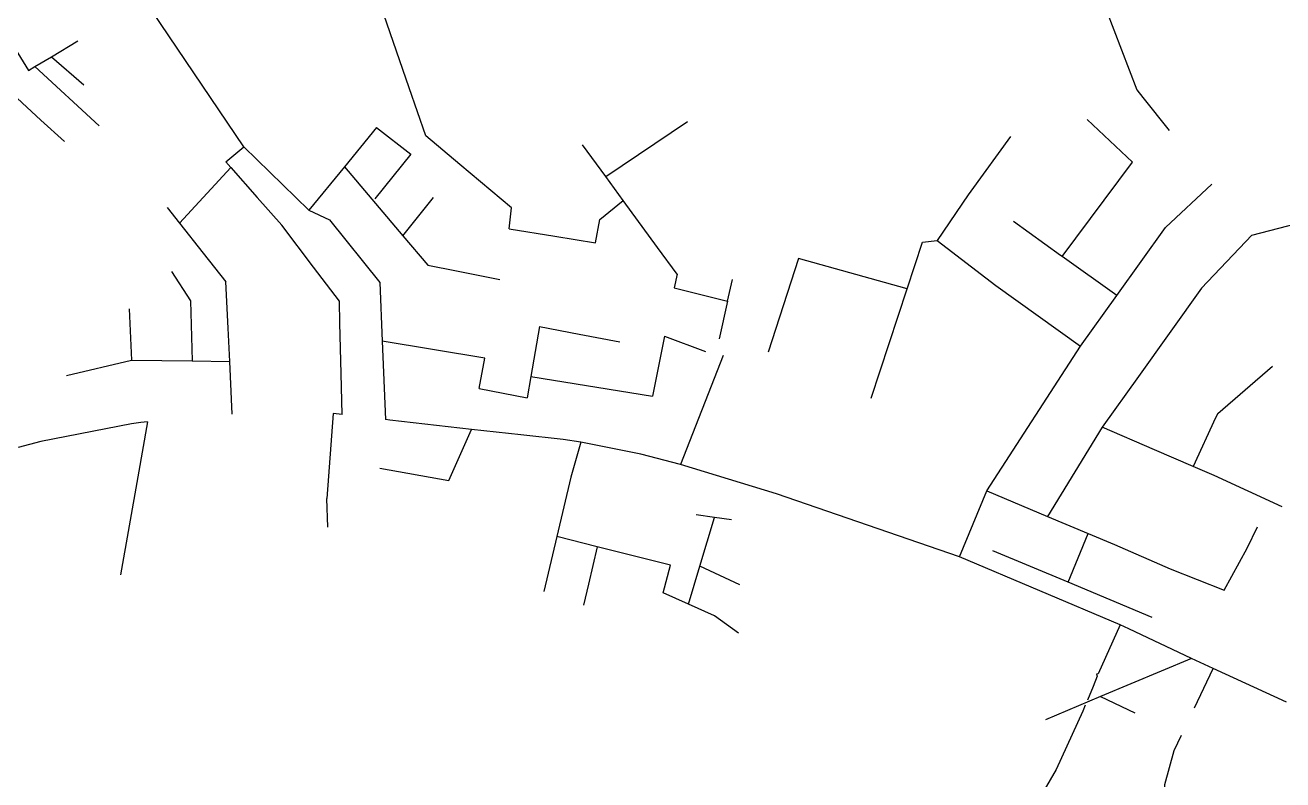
# Model space of a CAD drawing. Header units: metres. Extents: x 432891 to 477890, y 2556094 to 2581523.
# Drawn here: x 452081 to 454709, y 2571202 to 2572780 of the extents above; entities that cross this region are included whole.
import ezdxf

# ---------------------------------------------------------------- set-up
doc = ezdxf.new("R2010")
doc.units = ezdxf.units.M
for name, color, linetype in [('W10_PIPE_DN200', 8, 'Continuous'), ('W10_PIPE_DN250_400', 3, 'Continuous'), ('W10_PIPE_DN500_800', 30, 'Continuous')]:
    doc.layers.add(name, color=color, linetype=linetype)

msp = doc.modelspace()

# ---------------------------------------------------------------- linework, layer by layer
at = {"layer": 'W10_PIPE_DN200'}
for points in [[(454069.8, 2573247.2), (454095.6, 2573220.1), (454131.2, 2573141.8), (454340, 2572811.7), (454403.9, 2572644.1), (454416.5, 2572628.3), (454471.8, 2572559.5)], [(452883.9, 2572648.4), (452804.7, 2572879.3), (452756, 2572937.9), (452766.8, 2573005.7), (452836.2, 2573132.7), (452816.4, 2573181.5)], [(452035.1, 2572771.8), (452088.4, 2572684.7), (452101.9, 2572692.8)], [(452136.5, 2572713.6), (452191.6, 2572746.9)], [(451956.3, 2572727.1), (452113.9, 2572580.9)], [(452101.9, 2572692.8), (452136.5, 2572713.6)], [(452136.5, 2572713.6), (452204, 2572654.6)], [(452101.9, 2572692.8), (452236.3, 2572568.9)], [(452989.3, 2572488.4), (452918.4, 2572548.1), (452883.9, 2572648.4)], [(452113.9, 2572580.9), (452163.4, 2572536.2)], [(453294.4, 2572463.1), (453465.5, 2572578)], [(454395.2, 2572492.9), (454300.7, 2572582.2)], [(452815.8, 2572565.5), (452748.5, 2572483.7)], [(452815.8, 2572565.5), (452886.9, 2572509.9), (452812.2, 2572416.3)], [(454140.2, 2572546.8), (454057.4, 2572432.6)], [(452500.9, 2572493.6), (452538.2, 2572525)], [(453294.4, 2572463.1), (453246.1, 2572529.1)], [(452500.9, 2572493.6), (452511.2, 2572481.9)], [(454247.9, 2572296), (454395.2, 2572492.9)], [(452404.1, 2572365.5), (452511.2, 2572481.9)], [(452511.2, 2572481.9), (452566.5, 2572419.3)], [(452748.5, 2572483.7), (452674, 2572393.1)], [(452748.5, 2572483.7), (452870.5, 2572339.3)], [(453093, 2572353.8), (453097.3, 2572397.5), (452989.3, 2572488.4)], [(453331, 2572413.1), (453294.4, 2572463.1)], [(454362.4, 2572214.5), (454463.8, 2572356.5), (454561, 2572447)], [(452566.5, 2572419.3), (452617.7, 2572361.3)], [(452870.5, 2572339.3), (452934.4, 2572419.5)], [(454057.4, 2572432.6), (454052, 2572425.1), (453986.9, 2572329.4)], [(452378.1, 2572398.3), (452404.1, 2572365.5)], [(453273.4, 2572324.8), (453282.2, 2572373.6), (453331, 2572413.1)], [(453402.6, 2572315.2), (453331, 2572413.1)], [(452404.1, 2572365.5), (452453.5, 2572303.1)], [(452683.9, 2572274.1), (452617.7, 2572361.3)], [(454247.9, 2572296), (454244.7, 2572298.3), (454146.4, 2572368.9)], [(454644.3, 2572341), (454757.2, 2572370.2)], [(452870.5, 2572339.3), (452922.5, 2572277.7), (452982.4, 2572265.8)], [(453093, 2572353.8), (453188.4, 2572338.4)], [(453188.4, 2572338.4), (453273.4, 2572324.8)], [(454644.3, 2572341), (454539.1, 2572229.9)], [(453443.5, 2572259.2), (453402.6, 2572315.2)], [(453924.3, 2572228.2), (453956.1, 2572326)], [(453956.1, 2572326), (453986.9, 2572329.4)], [(453986.9, 2572329.4), (454109.6, 2572235.4), (454286.7, 2572108.8)], [(452453.5, 2572303.1), (452501, 2572243.1)], [(453697, 2572291.6), (453634.1, 2572096.2)], [(453924.3, 2572228.2), (453697, 2572291.6)], [(454362.4, 2572214.5), (454247.9, 2572296)], [(452387.3, 2572264.7), (452427.1, 2572203.4), (452430.7, 2572077.9)], [(452739.2, 2572156.8), (452738.1, 2572202.7), (452683.9, 2572274.1)], [(452982.4, 2572265.8), (453073, 2572247.8)], [(453443.5, 2572259.2), (453437.8, 2572230.6)], [(452505.6, 2572146), (452501, 2572243.1)], [(453437.8, 2572230.6), (453549.1, 2572202.9)], [(453549.1, 2572202.9), (453559.2, 2572248)], [(454539.1, 2572229.9), (454407.4, 2572045.3)], [(453848.9, 2572000.2), (453924.3, 2572228.2)], [(454286.7, 2572108.8), (454362.4, 2572214.5)], [(452298.5, 2572186.8), (452303.3, 2572079.8)], [(453549.2, 2572202.9), (453531.3, 2572124.3)], [(452741.8, 2572051.4), (452739.2, 2572156.8)], [(452508.8, 2572076.6), (452505.6, 2572146)], [(453156, 2572149.7), (453138, 2572045)], [(453156, 2572149.7), (453239, 2572134.1)], [(453239, 2572134.1), (453323.7, 2572118.1)], [(453417.5, 2572129.5), (453411.9, 2572101.5)], [(453417.5, 2572129.5), (453502.7, 2572097.7)], [(453041.8, 2572083.4), (452827.6, 2572119.5)], [(453411.9, 2572101.5), (453392.3, 2572004.1)], [(454091, 2571806.2), (454286.7, 2572108.8)], [(452167.7, 2572047.3), (452303.3, 2572079.8)], [(452303.3, 2572079.8), (452430.7, 2572077.9)], [(452430.7, 2572077.9), (452508.8, 2572076.6)], [(452510.3, 2572045), (452508.8, 2572076.6)], [(453029.9, 2572020.2), (453041.8, 2572083.4)], [(453540.1, 2572088.9), (453451, 2571861.5)], [(452743.9, 2571965.9), (452741.8, 2572051.4)], [(454573.2, 2571967.9), (454687.5, 2572066.6)], [(452513.9, 2571966.7), (452510.3, 2572045)], [(453029.9, 2572020.2), (453130.5, 2572001.1)], [(453138, 2572045), (453130.5, 2572001.1)], [(453138, 2572045), (453392.3, 2572004.1)], [(454407.4, 2572045.3), (454331.6, 2571939.6)], [(452725, 2571967.7), (452711.5, 2571790.4)], [(452743.9, 2571965.9), (452725, 2571967.7)], [(454573.2, 2571967.9), (454568.7, 2571959.3)], [(452336.9, 2571950.4), (452322.8, 2571949.1), (452303.5, 2571946.3), (452114, 2571909.4), (452066.9, 2571897.1)], [(452336.9, 2571950.4), (452316.8, 2571835.9)], [(454568.7, 2571959.3), (454522, 2571857.5)], [(452966.8, 2571828.3), (453013.7, 2571934.8)], [(454331.6, 2571939.6), (454217.8, 2571752.7)], [(454440.8, 2571891.8), (454331.6, 2571939.6)], [(453242.7, 2571908.3), (453221.4, 2571834.9), (453192.1, 2571710.7)], [(454522, 2571857.5), (454440.8, 2571891.8)], [(452316.8, 2571835.9), (452280.7, 2571630.7)], [(452822.5, 2571853.9), (452966.8, 2571828.3)], [(454565.5, 2571838.6), (454522, 2571857.5)], [(454707.9, 2571772.9), (454565.5, 2571838.6)], [(452713.5, 2571730.5), (452711.5, 2571790.4)], [(453521.9, 2571750.8), (453483.5, 2571756.4)], [(453491.4, 2571649.3), (453521.9, 2571750.8)], [(453557.3, 2571745.6), (453521.9, 2571750.8)], [(454217.8, 2571752.7), (454302.8, 2571717)], [(454473.5, 2571643.2), (454586.3, 2571598.6), (454635, 2571686.4), (454656.2, 2571731.2)], [(453192.1, 2571710.7), (453164.9, 2571595.8)], [(453276.9, 2571689.5), (453192.1, 2571710.7)], [(454260.9, 2571615.9), (454302.8, 2571717)], [(454302.8, 2571717), (454357.4, 2571694.2)], [(453276.9, 2571689.5), (453258.2, 2571611.5)], [(453414.4, 2571593.5), (453429.9, 2571651.3), (453276.9, 2571689.5)], [(454260.9, 2571615.9), (454103, 2571680.7)], [(454357.4, 2571694.2), (454473.5, 2571643.2)], [(453467.4, 2571569.8), (453491.4, 2571649.3)], [(453574.9, 2571610), (453491.4, 2571649.3)], [(453258.2, 2571611.5), (453247.7, 2571567.5)], [(454436.1, 2571541.5), (454260.9, 2571615.9)], [(453467.4, 2571569.8), (453414.4, 2571593.5)], [(453572.1, 2571508.7), (453521.6, 2571545.5), (453467.4, 2571569.8)], [(454369.2, 2571526.3), (454323.2, 2571424.2), (454320.1, 2571423.1)], [(454518.4, 2571456.3), (454328.5, 2571376.3)], [(454321.4, 2571419.3), (454313, 2571397.2), (454301, 2571369.1)], [(454320.1, 2571423.1), (454321.4, 2571419.3)], [(454524.5, 2571353.1), (454563.6, 2571434.8)], [(454328.5, 2571376.3), (454213.5, 2571327.9)], [(454328.5, 2571376.3), (454399.7, 2571342.4)], [(454296.4, 2571358.5), (454291, 2571345.7), (454235.6, 2571224.1), (454210.2, 2571180.7), (454190.9, 2571144)], [(454477.4, 2571035.9), (454473.7, 2571046.6), (454460, 2571115.2), (454462.6, 2571192.8), (454481.8, 2571263.9), (454497.2, 2571296.1)]]:
    msp.add_lwpolyline(points, dxfattribs=at)
at = {"layer": 'W10_PIPE_DN250_400'}
for points in [[(454033.6, 2571668.3), (454091, 2571806.2)], [(454091, 2571806.2), (454217.8, 2571752.7)]]:
    msp.add_lwpolyline(points, dxfattribs=at)
at = {"layer": 'W10_PIPE_DN500_800'}
for points in [[(452538.2, 2572525), (452346.8, 2572808.5)], [(452674, 2572393.1), (452538.2, 2572525)], [(452674, 2572393.1), (452717.5, 2572372.5), (452822.5, 2572242), (452827.6, 2572119.5)], [(452827.6, 2572119.5), (452834.4, 2571955.4)], [(453013.7, 2571934.8), (452843.6, 2571954.3), (452834.4, 2571955.4)], [(453117.2, 2571923.4), (453013.7, 2571934.8)], [(453242.7, 2571908.3), (453205.4, 2571913.7), (453117.2, 2571923.4)], [(453367.9, 2571882.8), (453242.7, 2571908.3)], [(453451, 2571861.5), (453367.9, 2571882.8)], [(454033.6, 2571668.3), (453651.5, 2571800.4), (453451, 2571861.5)], [(454369.2, 2571526.3), (454033.6, 2571668.3)], [(454518.4, 2571456.3), (454387.7, 2571518.3), (454369.2, 2571526.3)], [(454563.6, 2571434.8), (454518.4, 2571456.3)], [(454717.2, 2571364.5), (454563.6, 2571434.8)]]:
    msp.add_lwpolyline(points, dxfattribs=at)

doc.saveas('drawing.dxf')
